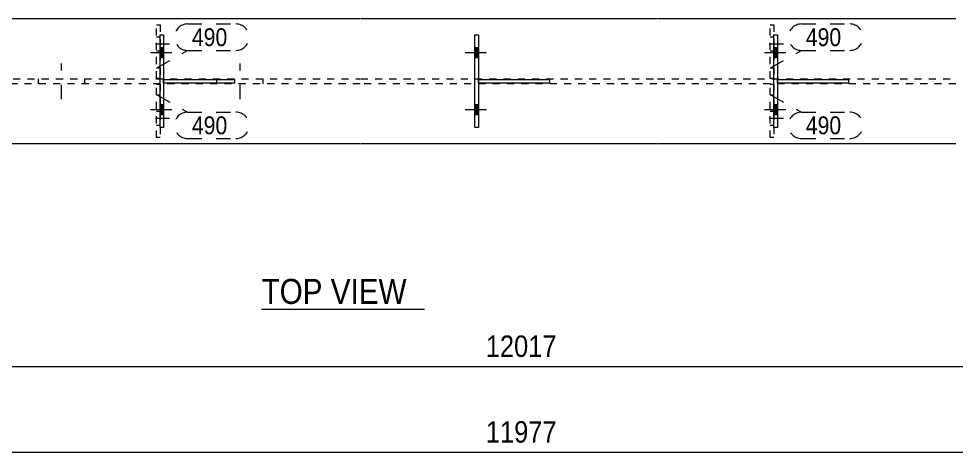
# Model space of a CAD drawing. Header units: millimetres. Extents: x 2 to 825, y 1 to 579.
# Drawn here: x 277 to 408.4, y 446 to 506.7 of the extents above; entities that cross this region are included whole.
import ezdxf

# ---------------------------------------------------------------- set-up
doc = ezdxf.new("R2010")
doc.units = ezdxf.units.MM
for name, pattern in [('XKITLINE00', [0]), ('XKITLINE01', [4, 1, -1, 1, -1]), ('XKITLINE02', [4, 2, -2])]:
    doc.linetypes.add(name, pattern=pattern)
for name, color, linetype, lineweight in [('Bolt', 3, 'Continuous', 0), ('Dimensions', 7, 'Continuous', 0), ('OtherObjectType', 7, 'Continuous', 0), ('Part', 2, 'Continuous', 0), ('PartMark', 7, 'Continuous', 0)]:
    doc.layers.add(name, color=color, linetype=linetype, lineweight=lineweight)
doc.styles.add('ARIAL', font='ARIAL.TTF')

# ---------------------------------------------------------------- blocks, each defined once
blk = doc.blocks.new('*A69')
at = {"layer": 'Bolt', "color": 3, "linetype": 'XKITLINE02', "lineweight": 0}
for p, q in [((283.03, 495.43), (283.03, 500.43)), ((308.03, 495.43), (308.03, 500.43)), ((279.78, 497.58), (279.78, 498.28)), ((286.28, 497.58), (286.28, 498.28)), ((304.78, 497.58), (304.78, 498.28)), ((311.28, 497.58), (311.28, 498.28))]:
    blk.add_line(p, q, dxfattribs=at)
blk = doc.blocks.new('*A70')
at = {"layer": 'Bolt'}
for points in [[(296.81, 502.63), (297.31, 502.63), (297.31, 501.23), (296.81, 501.23)], [(296.81, 502.63), (297.31, 502.63), (297.31, 501.23), (296.81, 501.23)], [(296.81, 494.63), (297.31, 494.63), (297.31, 493.23), (296.81, 493.23)], [(296.81, 494.63), (297.31, 494.63), (297.31, 493.23), (296.81, 493.23)]]:
    blk.add_hatch(color=3, dxfattribs=at).paths.add_polyline_path(points, flags=17)
at = {"layer": 'Bolt', "color": 3, "linetype": 'XKITLINE00', "lineweight": 0}
for p, q in [((298.47, 501.93), (295.47, 501.93)), ((298.47, 501.93), (295.47, 501.93)), ((297.31, 502.63), (296.81, 502.63)), ((297.31, 502.63), (296.81, 502.63)), ((297.31, 501.23), (296.81, 501.23)), ((297.31, 501.23), (296.81, 501.23)), ((298.47, 493.93), (295.47, 493.93)), ((298.47, 493.93), (295.47, 493.93)), ((297.31, 494.63), (296.81, 494.63)), ((297.31, 494.63), (296.81, 494.63)), ((297.31, 493.23), (296.81, 493.23)), ((297.31, 493.23), (296.81, 493.23))]:
    blk.add_line(p, q, dxfattribs=at)
blk = doc.blocks.new('*A71')
at = {"layer": 'Bolt', "color": 3, "linetype": 'XKITLINE02', "lineweight": 0}
for p, q in [((298.16, 492.73), (295.16, 492.73)), ((296.81, 493.71), (296.31, 493.71)), ((296.81, 491.75), (296.31, 491.75))]:
    blk.add_line(p, q, dxfattribs=at)
blk = doc.blocks.new('*A72')
at = {"layer": 'Bolt'}
for points in [[(340.91, 502.63), (341.41, 502.63), (341.41, 501.23), (340.91, 501.23)], [(340.91, 502.63), (341.41, 502.63), (341.41, 501.23), (340.91, 501.23)], [(340.91, 494.63), (341.41, 494.63), (341.41, 493.23), (340.91, 493.23)], [(340.91, 494.63), (341.41, 494.63), (341.41, 493.23), (340.91, 493.23)]]:
    blk.add_hatch(color=3, dxfattribs=at).paths.add_polyline_path(points, flags=17)
at = {"layer": 'Bolt', "color": 3, "linetype": 'XKITLINE00', "lineweight": 0}
for p, q in [((342.57, 501.93), (339.57, 501.93)), ((342.57, 501.93), (339.57, 501.93)), ((341.41, 502.63), (340.91, 502.63)), ((341.41, 502.63), (340.91, 502.63)), ((341.41, 501.23), (340.91, 501.23)), ((341.41, 501.23), (340.91, 501.23)), ((342.57, 493.93), (339.57, 493.93)), ((342.57, 493.93), (339.57, 493.93)), ((341.41, 494.63), (340.91, 494.63)), ((341.41, 494.63), (340.91, 494.63)), ((341.41, 493.23), (340.91, 493.23)), ((341.41, 493.23), (340.91, 493.23))]:
    blk.add_line(p, q, dxfattribs=at)
blk = doc.blocks.new('*A74')
at = {"layer": 'Bolt', "color": 3, "linetype": 'XKITLINE02', "lineweight": 0}
for p, q in [((384.16, 503.13), (381.16, 503.13)), ((382.81, 504.11), (382.31, 504.11)), ((382.81, 502.15), (382.31, 502.15))]:
    blk.add_line(p, q, dxfattribs=at)
blk = doc.blocks.new('*A75')
at = {"layer": 'Bolt', "color": 3, "linetype": 'XKITLINE02', "lineweight": 0}
for p, q in [((384.16, 492.73), (381.16, 492.73)), ((382.81, 493.71), (382.31, 493.71)), ((382.81, 491.75), (382.31, 491.75))]:
    blk.add_line(p, q, dxfattribs=at)
blk = doc.blocks.new('*A76')
at = {"layer": 'Bolt'}
for points in [[(382.81, 502.63), (383.31, 502.63), (383.31, 501.23), (382.81, 501.23)], [(382.81, 502.63), (383.31, 502.63), (383.31, 501.23), (382.81, 501.23)], [(382.81, 494.63), (383.31, 494.63), (383.31, 493.23), (382.81, 493.23)], [(382.81, 494.63), (383.31, 494.63), (383.31, 493.23), (382.81, 493.23)]]:
    blk.add_hatch(color=3, dxfattribs=at).paths.add_polyline_path(points, flags=17)
at = {"layer": 'Bolt', "color": 3, "linetype": 'XKITLINE00', "lineweight": 0}
for p, q in [((384.47, 501.93), (381.47, 501.93)), ((384.47, 501.93), (381.47, 501.93)), ((383.31, 502.63), (382.81, 502.63)), ((383.31, 502.63), (382.81, 502.63)), ((383.31, 501.23), (382.81, 501.23)), ((383.31, 501.23), (382.81, 501.23)), ((384.47, 493.93), (381.47, 493.93)), ((384.47, 493.93), (381.47, 493.93)), ((383.31, 494.63), (382.81, 494.63)), ((383.31, 494.63), (382.81, 494.63)), ((383.31, 493.23), (382.81, 493.23)), ((383.31, 493.23), (382.81, 493.23))]:
    blk.add_line(p, q, dxfattribs=at)
blk = doc.blocks.new('*A79')
at = {"layer": 'Part', "color": 2, "linetype": 'XKITLINE00', "lineweight": 0}
for p, q in [((324.83, 506.68), (266.23, 506.68)), ((366.41, 506.68), (324.93, 506.68)), ((408.31, 506.68), (366.51, 506.68)), ((324.83, 489.18), (266.23, 489.18)), ((366.41, 489.18), (324.93, 489.18)), ((408.31, 489.18), (366.51, 489.18))]:
    blk.add_line(p, q, dxfattribs=at)
at = {"layer": 'Part', "color": 7, "linetype": 'XKITLINE01', "lineweight": 0}
for p, q in [((266.23, 498.28), (324.83, 498.28)), ((324.93, 498.28), (366.41, 498.28)), ((366.51, 498.28), (408.31, 498.28)), ((324.83, 497.58), (266.23, 497.58)), ((366.41, 497.58), (324.93, 497.58)), ((408.31, 497.58), (366.51, 497.58))]:
    blk.add_line(p, q, dxfattribs=at)
blk = doc.blocks.new('*A101')
at = {"layer": 'Part', "color": 2, "linetype": 'XKITLINE00', "lineweight": 0}
for p, q in [((341.41, 498.18), (351.41, 498.18)), ((351.41, 497.68), (351.41, 498.18)), ((351.41, 497.68), (341.41, 497.68))]:
    blk.add_line(p, q, dxfattribs=at)
at = {"layer": 'Part', "color": 7, "linetype": 'XKITLINE01', "lineweight": 0}
blk.add_line((341.41, 497.68), (341.41, 498.18), dxfattribs=at)
blk.add_line((341.41, 497.68), (341.41, 498.18), dxfattribs=at)
blk = doc.blocks.new('*A103')
at = {"layer": 'Part', "color": 7, "linetype": 'XKITLINE01', "lineweight": 0}
for p, q in [((296.31, 498.33), (296.31, 505.83)), ((296.31, 505.83), (296.81, 505.83)), ((296.81, 505.83), (296.81, 498.33)), ((296.31, 499.83), (296.81, 499.83)), ((296.81, 498.33), (296.31, 498.33))]:
    blk.add_line(p, q, dxfattribs=at)
blk = doc.blocks.new('*A104')
at = {"layer": 'Part', "color": 2, "linetype": 'XKITLINE00', "lineweight": 0}
for p, q in [((297.31, 498.18), (307.31, 498.18)), ((307.31, 497.68), (307.31, 498.18)), ((307.31, 497.68), (297.31, 497.68))]:
    blk.add_line(p, q, dxfattribs=at)
at = {"layer": 'Part', "color": 7, "linetype": 'XKITLINE01', "lineweight": 0}
blk.add_line((297.31, 497.68), (297.31, 498.18), dxfattribs=at)
blk.add_line((297.31, 497.68), (297.31, 498.18), dxfattribs=at)
blk = doc.blocks.new('*A105')
at = {"layer": 'Part', "color": 2, "linetype": 'XKITLINE00', "lineweight": 0}
for p, q in [((296.81, 491.43), (296.81, 504.43)), ((296.81, 504.43), (297.31, 504.43)), ((297.31, 504.43), (297.31, 491.43)), ((297.31, 491.43), (296.81, 491.43))]:
    blk.add_line(p, q, dxfattribs=at)
blk = doc.blocks.new('*A106')
at = {"layer": 'Part', "color": 7, "linetype": 'XKITLINE01', "lineweight": 0}
for p, q in [((296.31, 490.03), (296.31, 497.53)), ((296.31, 497.53), (296.81, 497.53)), ((296.81, 497.53), (296.81, 490.03)), ((296.31, 496.03), (296.81, 496.03)), ((296.81, 490.03), (296.31, 490.03))]:
    blk.add_line(p, q, dxfattribs=at)
blk = doc.blocks.new('*A107')
at = {"layer": 'Part', "color": 2, "linetype": 'XKITLINE00', "lineweight": 0}
for p, q in [((340.91, 491.43), (340.91, 504.43)), ((340.91, 504.43), (341.41, 504.43)), ((341.41, 504.43), (341.41, 491.43)), ((341.41, 491.43), (340.91, 491.43))]:
    blk.add_line(p, q, dxfattribs=at)
blk = doc.blocks.new('*A109')
at = {"layer": 'Part', "color": 7, "linetype": 'XKITLINE01', "lineweight": 0}
for p, q in [((382.31, 498.33), (382.31, 505.83)), ((382.31, 505.83), (382.81, 505.83)), ((382.81, 505.83), (382.81, 498.33)), ((382.31, 499.83), (382.81, 499.83)), ((382.81, 498.33), (382.31, 498.33))]:
    blk.add_line(p, q, dxfattribs=at)
blk = doc.blocks.new('*A110')
at = {"layer": 'Part', "color": 7, "linetype": 'XKITLINE01', "lineweight": 0}
for p, q in [((382.31, 490.03), (382.31, 497.53)), ((382.31, 497.53), (382.81, 497.53)), ((382.81, 497.53), (382.81, 490.03)), ((382.31, 496.03), (382.81, 496.03)), ((382.81, 490.03), (382.31, 490.03))]:
    blk.add_line(p, q, dxfattribs=at)
blk = doc.blocks.new('*A111')
at = {"layer": 'Part', "color": 2, "linetype": 'XKITLINE00', "lineweight": 0}
for p, q in [((383.31, 498.18), (393.31, 498.18)), ((393.31, 497.68), (393.31, 498.18)), ((393.31, 497.68), (383.31, 497.68))]:
    blk.add_line(p, q, dxfattribs=at)
at = {"layer": 'Part', "color": 7, "linetype": 'XKITLINE01', "lineweight": 0}
blk.add_line((383.31, 497.68), (383.31, 498.18), dxfattribs=at)
blk.add_line((383.31, 497.68), (383.31, 498.18), dxfattribs=at)
blk = doc.blocks.new('*A112')
at = {"layer": 'Part', "color": 2, "linetype": 'XKITLINE00', "lineweight": 0}
for p, q in [((382.81, 491.43), (382.81, 504.43)), ((382.81, 504.43), (383.31, 504.43)), ((383.31, 504.43), (383.31, 491.43)), ((383.31, 491.43), (382.81, 491.43))]:
    blk.add_line(p, q, dxfattribs=at)
blk = doc.blocks.new('*A128')
at = {"layer": 'Bolt', "color": 3, "linetype": 'XKITLINE02', "lineweight": 0}
for p, q in [((298.16, 503.13), (295.16, 503.13)), ((296.81, 504.11), (296.31, 504.11)), ((296.81, 502.15), (296.31, 502.15))]:
    blk.add_line(p, q, dxfattribs=at)
blk = doc.blocks.new('*A186')
at = {"layer": 'Dimensions', "color": 7, "linetype": 'XKITLINE00', "lineweight": 0}
blk.add_line((49.74, 457.98), (646.3, 457.98), dxfattribs=at)
at = {"layer": 'Dimensions', "color": 3, "style": 'ARIAL', "width": 0.85}
blk.add_text('12017', height=3, dxfattribs=at).set_placement((342.45, 459.33))
blk = doc.blocks.new('*A222')
at = {"layer": 'Dimensions', "color": 7, "linetype": 'XKITLINE00', "lineweight": 0}
blk.add_line((51.74, 445.98), (644.31, 445.98), dxfattribs=at)
at = {"layer": 'Dimensions', "color": 3, "style": 'ARIAL', "width": 0.85}
blk.add_text('11977', height=3, dxfattribs=at).set_placement((342.46, 447.33))
blk = doc.blocks.new('*A261')
at = {"layer": 'OtherObjectType', "color": 7, "linetype": 'XKITLINE00', "lineweight": 0}
blk.add_line((311.03, 466), (333.86, 466), dxfattribs=at)
at = {"layer": 'OtherObjectType', "color": 7, "style": 'ARIAL', "width": 0.85}
blk.add_text('TOP VIEW', height=3.5, dxfattribs=at).set_placement((311.03, 466.75))
blk = doc.blocks.new('*A264')
at = {"layer": 'PartMark', "color": 7, "linetype": 'XKITLINE02', "lineweight": 0}
for p, q in [((296.44, 496), (300.68, 493.61)), ((300.68, 493.61), (307.44, 493.61)), ((300.68, 489.91), (307.44, 489.91))]:
    blk.add_line(p, q, dxfattribs=at)
for centre, start, end in [((300.68, 491.76), 90, 270), ((307.44, 491.76), 270, 90)]:
    blk.add_arc(centre, 1.85, start, end, dxfattribs=at)
at = {"layer": 'PartMark', "color": 3, "style": 'ARIAL', "width": 0.85}
blk.add_text('490', height=2.5, dxfattribs=at).set_placement((301.28, 490.51))
blk = doc.blocks.new('*A265')
at = {"layer": 'PartMark', "color": 7, "linetype": 'XKITLINE02', "lineweight": 0}
for p, q in [((300.68, 505.95), (307.44, 505.95)), ((296.44, 499.86), (300.68, 502.25)), ((300.68, 502.25), (307.44, 502.25))]:
    blk.add_line(p, q, dxfattribs=at)
for centre, start, end in [((300.68, 504.1), 90, 270), ((307.44, 504.1), 270, 90)]:
    blk.add_arc(centre, 1.85, start, end, dxfattribs=at)
at = {"layer": 'PartMark', "color": 3, "style": 'ARIAL', "width": 0.85}
blk.add_text('490', height=2.5, dxfattribs=at).set_placement((301.28, 502.85))
blk = doc.blocks.new('*A281')
at = {"layer": 'PartMark', "color": 7, "linetype": 'XKITLINE02', "lineweight": 0}
for p, q in [((382.43, 496), (386.68, 493.61)), ((386.68, 493.61), (393.44, 493.61)), ((386.68, 489.91), (393.44, 489.91))]:
    blk.add_line(p, q, dxfattribs=at)
for centre, start, end in [((386.68, 491.76), 90, 270), ((393.44, 491.76), 270, 90)]:
    blk.add_arc(centre, 1.85, start, end, dxfattribs=at)
at = {"layer": 'PartMark', "color": 3, "style": 'ARIAL', "width": 0.85}
blk.add_text('490', height=2.5, dxfattribs=at).set_placement((387.28, 490.51))
blk = doc.blocks.new('*A282')
at = {"layer": 'PartMark', "color": 7, "linetype": 'XKITLINE02', "lineweight": 0}
for p, q in [((386.68, 505.95), (393.44, 505.95)), ((382.43, 499.86), (386.68, 502.25)), ((386.68, 502.25), (393.44, 502.25))]:
    blk.add_line(p, q, dxfattribs=at)
for centre, start, end in [((386.68, 504.1), 90, 270), ((393.44, 504.1), 270, 90)]:
    blk.add_arc(centre, 1.85, start, end, dxfattribs=at)
at = {"layer": 'PartMark', "color": 3, "style": 'ARIAL', "width": 0.85}
blk.add_text('490', height=2.5, dxfattribs=at).set_placement((387.28, 502.85))

msp = doc.modelspace()

# ---------------------------------------------------------------- block references
at = {"lineweight": 0}
for name in ['*A103', '*A265', '*A109', '*A282', '*A105', '*A107', '*A112', '*A128', '*A74', '*A70', '*A72', '*A76', '*A69', '*A104', '*A101', '*A111', '*A106', '*A110', '*A264', '*A281', '*A71', '*A75', '*A261', '*A186', '*A222']:
    msp.add_blockref(name, (0, 0), dxfattribs=at)
at = {"layer": 'Part', "lineweight": 0}
msp.add_blockref('*A79', (0, 0), dxfattribs=at)

doc.saveas('drawing.dxf')
